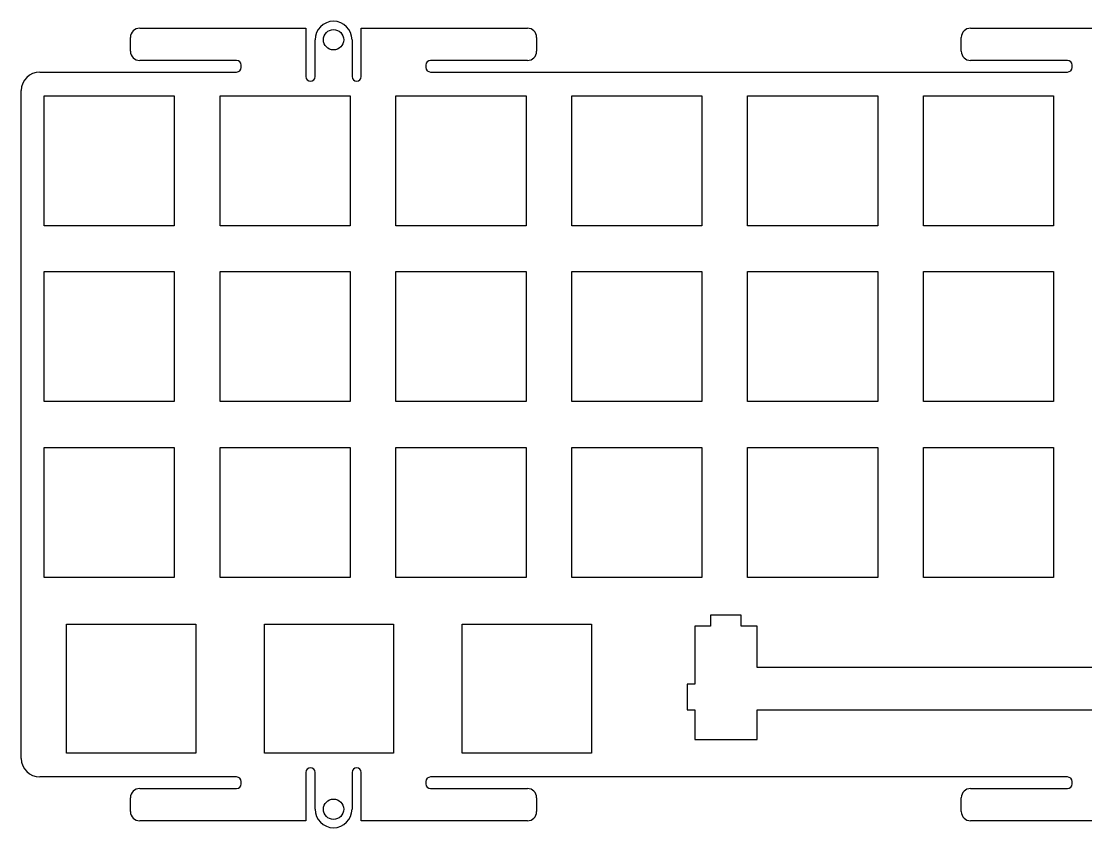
# Model space of a CAD drawing. Header units: millimetres. Extents: x -287 to -39, y 68 to 156.
# Drawn here: x -286.7 to -171.4, y 68.2 to 155.6 of the extents above; entities that cross this region are included whole.
import ezdxf

# ---------------------------------------------------------------- set-up
doc = ezdxf.new("R2010")
doc.units = ezdxf.units.MM
for name, color, linetype in [('Shape10733', 7, 'CONTINUOUS'), ('Shape10736', 7, 'CONTINUOUS'), ('Shape10768', 7, 'CONTINUOUS'), ('Shape10769', 7, 'CONTINUOUS'), ('Shape10770', 7, 'CONTINUOUS'), ('Shape10771', 7, 'CONTINUOUS'), ('Shape10772', 7, 'CONTINUOUS'), ('Shape10773', 7, 'CONTINUOUS'), ('Shape10774', 7, 'CONTINUOUS'), ('Shape10775', 7, 'CONTINUOUS'), ('Shape10776', 7, 'CONTINUOUS'), ('Shape10777', 7, 'CONTINUOUS'), ('Shape10778', 7, 'CONTINUOUS'), ('Shape10779', 7, 'CONTINUOUS'), ('Shape10780', 7, 'CONTINUOUS'), ('Shape10781', 7, 'CONTINUOUS'), ('Shape10782', 7, 'CONTINUOUS'), ('Shape10783', 7, 'CONTINUOUS'), ('Shape10784', 7, 'CONTINUOUS'), ('Shape10785', 7, 'CONTINUOUS'), ('Shape10786', 7, 'CONTINUOUS'), ('Shape10787', 7, 'CONTINUOUS'), ('Shape10788', 7, 'CONTINUOUS'), ('Shape10789', 7, 'CONTINUOUS'), ('Shape10790', 7, 'CONTINUOUS'), ('Shape10791', 7, 'CONTINUOUS'), ('Shape10792', 7, 'CONTINUOUS'), ('Shape10793', 7, 'CONTINUOUS'), ('Shape10794', 7, 'CONTINUOUS'), ('Shape10795', 7, 'CONTINUOUS'), ('Shape10796', 7, 'CONTINUOUS'), ('Shape10797', 7, 'CONTINUOUS'), ('Shape10798', 7, 'CONTINUOUS'), ('Shape10799', 7, 'CONTINUOUS'), ('Shape10800', 7, 'CONTINUOUS'), ('Shape10801', 7, 'CONTINUOUS'), ('Shape10802', 7, 'CONTINUOUS'), ('Shape10803', 7, 'CONTINUOUS'), ('Shape10804', 7, 'CONTINUOUS'), ('Shape10805', 7, 'CONTINUOUS'), ('Shape10806', 7, 'CONTINUOUS'), ('Shape10807', 7, 'CONTINUOUS'), ('Shape10808', 7, 'CONTINUOUS'), ('Shape10809', 7, 'CONTINUOUS'), ('Shape10810', 7, 'CONTINUOUS'), ('Shape10811', 7, 'CONTINUOUS'), ('Shape10812', 7, 'CONTINUOUS'), ('Shape10813', 7, 'CONTINUOUS'), ('Shape10814', 7, 'CONTINUOUS'), ('Shape10815', 7, 'CONTINUOUS'), ('Shape10816', 7, 'CONTINUOUS'), ('Shape10817', 7, 'CONTINUOUS'), ('Shape10818', 7, 'CONTINUOUS'), ('Shape10819', 7, 'CONTINUOUS'), ('Shape10820', 7, 'CONTINUOUS'), ('Shape10821', 7, 'CONTINUOUS'), ('Shape10822', 7, 'CONTINUOUS'), ('Shape10823', 7, 'CONTINUOUS'), ('Shape10824', 7, 'CONTINUOUS'), ('Shape10825', 7, 'CONTINUOUS'), ('Shape10826', 7, 'CONTINUOUS'), ('Shape10827', 7, 'CONTINUOUS'), ('Shape10828', 7, 'CONTINUOUS'), ('Shape10829', 7, 'CONTINUOUS'), ('Shape10830', 7, 'CONTINUOUS'), ('Shape10831', 7, 'CONTINUOUS'), ('Shape10832', 7, 'CONTINUOUS'), ('Shape10833', 7, 'CONTINUOUS'), ('Shape10834', 7, 'CONTINUOUS'), ('Shape10835', 7, 'CONTINUOUS'), ('Shape10836', 7, 'CONTINUOUS'), ('Shape10889', 7, 'CONTINUOUS'), ('Shape10890', 7, 'CONTINUOUS'), ('Shape10891', 7, 'CONTINUOUS'), ('Shape10892', 7, 'CONTINUOUS'), ('Shape10893', 7, 'CONTINUOUS'), ('Shape10894', 7, 'CONTINUOUS'), ('Shape10895', 7, 'CONTINUOUS'), ('Shape10896', 7, 'CONTINUOUS'), ('Shape10897', 7, 'CONTINUOUS'), ('Shape10898', 7, 'CONTINUOUS'), ('Shape10899', 7, 'CONTINUOUS'), ('Shape10900', 7, 'CONTINUOUS'), ('Shape10913', 7, 'CONTINUOUS'), ('Shape10914', 7, 'CONTINUOUS'), ('Shape10915', 7, 'CONTINUOUS'), ('Shape10916', 7, 'CONTINUOUS'), ('Shape10937', 7, 'CONTINUOUS'), ('Shape10938', 7, 'CONTINUOUS'), ('Shape10939', 7, 'CONTINUOUS'), ('Shape10940', 7, 'CONTINUOUS'), ('Shape10941', 7, 'CONTINUOUS'), ('Shape10942', 7, 'CONTINUOUS'), ('Shape10943', 7, 'CONTINUOUS'), ('Shape10944', 7, 'CONTINUOUS'), ('Shape10945', 7, 'CONTINUOUS'), ('Shape10946', 7, 'CONTINUOUS'), ('Shape10947', 7, 'CONTINUOUS'), ('Shape10948', 7, 'CONTINUOUS'), ('Shape10949', 7, 'CONTINUOUS'), ('Shape10950', 7, 'CONTINUOUS'), ('Shape10951', 7, 'CONTINUOUS'), ('Shape10952', 7, 'CONTINUOUS'), ('Shape10961', 7, 'CONTINUOUS'), ('Shape10962', 7, 'CONTINUOUS'), ('Shape10963', 7, 'CONTINUOUS'), ('Shape10964', 7, 'CONTINUOUS'), ('Shape10965', 7, 'CONTINUOUS'), ('Shape10966', 7, 'CONTINUOUS'), ('Shape10967', 7, 'CONTINUOUS'), ('Shape10968', 7, 'CONTINUOUS'), ('Shape10969', 7, 'CONTINUOUS'), ('Shape10970', 7, 'CONTINUOUS'), ('Shape10971', 7, 'CONTINUOUS'), ('Shape10972', 7, 'CONTINUOUS'), ('Shape10973', 7, 'CONTINUOUS'), ('Shape10974', 7, 'CONTINUOUS'), ('Shape10975', 7, 'CONTINUOUS'), ('Shape10976', 7, 'CONTINUOUS'), ('Shape10977', 7, 'CONTINUOUS'), ('Shape10978', 7, 'CONTINUOUS'), ('Shape10979', 7, 'CONTINUOUS'), ('Shape11003', 7, 'CONTINUOUS'), ('Shape11004', 7, 'CONTINUOUS'), ('Shape11005', 7, 'CONTINUOUS'), ('Shape11006', 7, 'CONTINUOUS'), ('Shape11027', 7, 'CONTINUOUS'), ('Shape11028', 7, 'CONTINUOUS'), ('Shape11029', 7, 'CONTINUOUS'), ('Shape11030', 7, 'CONTINUOUS'), ('Shape11031', 7, 'CONTINUOUS'), ('Shape11032', 7, 'CONTINUOUS'), ('Shape11033', 7, 'CONTINUOUS'), ('Shape11034', 7, 'CONTINUOUS'), ('Shape11035', 7, 'CONTINUOUS'), ('Shape11036', 7, 'CONTINUOUS'), ('Shape11037', 7, 'CONTINUOUS'), ('Shape11038', 7, 'CONTINUOUS'), ('Shape11039', 7, 'CONTINUOUS'), ('Shape11040', 7, 'CONTINUOUS'), ('Shape11041', 7, 'CONTINUOUS'), ('Shape11042', 7, 'CONTINUOUS'), ('Shape11051', 7, 'CONTINUOUS'), ('Shape11052', 7, 'CONTINUOUS'), ('Shape11053', 7, 'CONTINUOUS'), ('Shape11054', 7, 'CONTINUOUS'), ('Shape11055', 7, 'CONTINUOUS'), ('Shape11056', 7, 'CONTINUOUS'), ('Shape11057', 7, 'CONTINUOUS'), ('Shape11058', 7, 'CONTINUOUS'), ('Shape11079', 7, 'CONTINUOUS'), ('Shape11080', 7, 'CONTINUOUS'), ('Shape11081', 7, 'CONTINUOUS'), ('Shape11082', 7, 'CONTINUOUS'), ('Shape11083', 7, 'CONTINUOUS'), ('Shape11084', 7, 'CONTINUOUS'), ('Shape11085', 7, 'CONTINUOUS'), ('Shape11086', 7, 'CONTINUOUS'), ('Shape11087', 7, 'CONTINUOUS'), ('Shape11088', 7, 'CONTINUOUS'), ('Shape11089', 7, 'CONTINUOUS'), ('Shape11090', 7, 'CONTINUOUS'), ('Shape11091', 7, 'CONTINUOUS'), ('Shape11092', 7, 'CONTINUOUS'), ('Shape11093', 7, 'CONTINUOUS'), ('Shape11094', 7, 'CONTINUOUS'), ('Shape11103', 7, 'CONTINUOUS'), ('Shape11104', 7, 'CONTINUOUS'), ('Shape11105', 7, 'CONTINUOUS'), ('Shape11106', 7, 'CONTINUOUS')]:
    doc.layers.add(name, color=color, linetype=linetype)

msp = doc.modelspace()

# ---------------------------------------------------------------- linework, layer by layer
at = {"layer": 'Shape10733'}
msp.add_circle((-252.864, 153.599), 1.1, dxfattribs=at)
at = {"layer": 'Shape10736'}
msp.add_circle((-252.864, 70.2006), 1.1, dxfattribs=at)
at = {"layer": 'Shape10768'}
msp.add_line((-165.864, 68.9506), (-183.864, 68.9506), dxfattribs=at)
at = {"layer": 'Shape10769'}
msp.add_arc((-183.864, 69.9506), 1, 180, -90, dxfattribs=at)
at = {"layer": 'Shape10770'}
msp.add_line((-184.864, 69.9506), (-184.864, 71.4506), dxfattribs=at)
at = {"layer": 'Shape10771'}
msp.add_arc((-183.864, 71.4506), 1, 90, 180, dxfattribs=at)
at = {"layer": 'Shape10772'}
msp.add_line((-183.864, 72.4506), (-173.364, 72.4506), dxfattribs=at)
at = {"layer": 'Shape10773'}
msp.add_arc((-173.364, 72.9506), 0.5, -90, 0, dxfattribs=at)
at = {"layer": 'Shape10774'}
msp.add_line((-172.864, 72.9506), (-172.864, 73.1997), dxfattribs=at)
at = {"layer": 'Shape10775'}
msp.add_arc((-173.364, 73.1997), 0.5, 0, 90, dxfattribs=at)
at = {"layer": 'Shape10776'}
msp.add_line((-173.364, 73.6997), (-242.364, 73.6997), dxfattribs=at)
at = {"layer": 'Shape10777'}
msp.add_arc((-242.364, 73.1997), 0.5, 90, 180, dxfattribs=at)
at = {"layer": 'Shape10778'}
msp.add_line((-242.864, 73.1997), (-242.864, 72.9506), dxfattribs=at)
at = {"layer": 'Shape10779'}
msp.add_arc((-242.364, 72.9506), 0.5, 180, -90, dxfattribs=at)
at = {"layer": 'Shape10780'}
msp.add_line((-242.364, 72.4506), (-231.864, 72.4506), dxfattribs=at)
at = {"layer": 'Shape10781'}
msp.add_arc((-231.864, 71.4506), 1, 0, 90, dxfattribs=at)
at = {"layer": 'Shape10782'}
msp.add_line((-230.864, 71.4506), (-230.864, 69.9506), dxfattribs=at)
at = {"layer": 'Shape10783'}
msp.add_arc((-231.864, 69.9506), 1, -90, 0, dxfattribs=at)
at = {"layer": 'Shape10784'}
msp.add_line((-231.864, 68.9506), (-249.864, 68.9506), dxfattribs=at)
at = {"layer": 'Shape10785'}
msp.add_line((-249.864, 68.9506), (-249.864, 74.2006), dxfattribs=at)
at = {"layer": 'Shape10786'}
msp.add_arc((-250.364, 74.2006), 0.5, 0, 180, dxfattribs=at)
at = {"layer": 'Shape10787'}
msp.add_line((-250.864, 74.2006), (-250.864, 70.2006), dxfattribs=at)
at = {"layer": 'Shape10788'}
msp.add_arc((-252.864, 70.2006), 2, 180, 0, dxfattribs=at)
at = {"layer": 'Shape10789'}
msp.add_line((-254.864, 70.2006), (-254.864, 74.2006), dxfattribs=at)
at = {"layer": 'Shape10790'}
msp.add_arc((-255.364, 74.2006), 0.5, 0, 180, dxfattribs=at)
at = {"layer": 'Shape10791'}
msp.add_line((-255.864, 74.2006), (-255.864, 68.9506), dxfattribs=at)
at = {"layer": 'Shape10792'}
msp.add_line((-255.864, 68.9506), (-273.864, 68.9506), dxfattribs=at)
at = {"layer": 'Shape10793'}
msp.add_arc((-273.864, 69.9506), 1, 180, -90, dxfattribs=at)
at = {"layer": 'Shape10794'}
msp.add_line((-274.864, 69.9506), (-274.864, 71.4506), dxfattribs=at)
at = {"layer": 'Shape10795'}
msp.add_arc((-273.864, 71.4506), 1, 90, 180, dxfattribs=at)
at = {"layer": 'Shape10796'}
msp.add_line((-273.864, 72.4506), (-263.364, 72.4506), dxfattribs=at)
at = {"layer": 'Shape10797'}
msp.add_arc((-263.364, 72.9506), 0.5, -90, 0, dxfattribs=at)
at = {"layer": 'Shape10798'}
msp.add_line((-262.864, 72.9506), (-262.864, 73.1997), dxfattribs=at)
at = {"layer": 'Shape10799'}
msp.add_arc((-263.364, 73.1997), 0.5, 0, 90, dxfattribs=at)
at = {"layer": 'Shape10800'}
msp.add_line((-263.364, 73.6997), (-284.689, 73.6997), dxfattribs=at)
at = {"layer": 'Shape10801'}
msp.add_arc((-284.689, 75.6997), 2, 180, -90, dxfattribs=at)
at = {"layer": 'Shape10802'}
msp.add_line((-286.689, 75.6997), (-286.689, 148.1), dxfattribs=at)
at = {"layer": 'Shape10803'}
msp.add_arc((-284.689, 148.1), 2, 90, 180, dxfattribs=at)
at = {"layer": 'Shape10804'}
msp.add_line((-284.689, 150.1), (-263.364, 150.1), dxfattribs=at)
at = {"layer": 'Shape10805'}
msp.add_arc((-263.364, 150.6), 0.5, -90, 0, dxfattribs=at)
at = {"layer": 'Shape10806'}
msp.add_line((-262.864, 150.6), (-262.864, 150.849), dxfattribs=at)
at = {"layer": 'Shape10807'}
msp.add_arc((-263.364, 150.849), 0.5, 0, 90, dxfattribs=at)
at = {"layer": 'Shape10808'}
msp.add_line((-263.364, 151.349), (-273.864, 151.349), dxfattribs=at)
at = {"layer": 'Shape10809'}
msp.add_arc((-273.864, 152.349), 1, 180, -90, dxfattribs=at)
at = {"layer": 'Shape10810'}
msp.add_line((-274.864, 152.349), (-274.864, 153.849), dxfattribs=at)
at = {"layer": 'Shape10811'}
msp.add_arc((-273.864, 153.849), 1, 90, 180, dxfattribs=at)
at = {"layer": 'Shape10812'}
msp.add_line((-273.864, 154.849), (-255.864, 154.849), dxfattribs=at)
at = {"layer": 'Shape10813'}
msp.add_line((-255.864, 154.849), (-255.864, 149.599), dxfattribs=at)
at = {"layer": 'Shape10814'}
msp.add_arc((-255.364, 149.599), 0.5, 180, 0, dxfattribs=at)
at = {"layer": 'Shape10815'}
msp.add_line((-254.864, 149.599), (-254.864, 153.599), dxfattribs=at)
at = {"layer": 'Shape10816'}
msp.add_arc((-252.864, 153.599), 2, 0, 180, dxfattribs=at)
at = {"layer": 'Shape10817'}
msp.add_line((-250.864, 153.599), (-250.864, 149.599), dxfattribs=at)
at = {"layer": 'Shape10818'}
msp.add_arc((-250.364, 149.599), 0.5, 180, 0, dxfattribs=at)
at = {"layer": 'Shape10819'}
msp.add_line((-249.864, 149.599), (-249.864, 154.849), dxfattribs=at)
at = {"layer": 'Shape10820'}
msp.add_line((-249.864, 154.849), (-231.864, 154.849), dxfattribs=at)
at = {"layer": 'Shape10821'}
msp.add_arc((-231.864, 153.849), 1, 0, 90, dxfattribs=at)
at = {"layer": 'Shape10822'}
msp.add_line((-230.864, 153.849), (-230.864, 152.349), dxfattribs=at)
at = {"layer": 'Shape10823'}
msp.add_arc((-231.864, 152.349), 1, -90, 0, dxfattribs=at)
at = {"layer": 'Shape10824'}
msp.add_line((-231.864, 151.349), (-242.364, 151.349), dxfattribs=at)
at = {"layer": 'Shape10825'}
msp.add_arc((-242.364, 150.849), 0.5, 90, 180, dxfattribs=at)
at = {"layer": 'Shape10826'}
msp.add_line((-242.864, 150.849), (-242.864, 150.6), dxfattribs=at)
at = {"layer": 'Shape10827'}
msp.add_arc((-242.364, 150.6), 0.5, 180, -90, dxfattribs=at)
at = {"layer": 'Shape10828'}
msp.add_line((-242.364, 150.1), (-173.364, 150.1), dxfattribs=at)
at = {"layer": 'Shape10829'}
msp.add_arc((-173.364, 150.6), 0.5, -90, 0, dxfattribs=at)
at = {"layer": 'Shape10830'}
msp.add_line((-172.864, 150.6), (-172.864, 150.849), dxfattribs=at)
at = {"layer": 'Shape10831'}
msp.add_arc((-173.364, 150.849), 0.5, 0, 90, dxfattribs=at)
at = {"layer": 'Shape10832'}
msp.add_line((-173.364, 151.349), (-183.864, 151.349), dxfattribs=at)
at = {"layer": 'Shape10833'}
msp.add_arc((-183.864, 152.349), 1, 180, -90, dxfattribs=at)
at = {"layer": 'Shape10834'}
msp.add_line((-184.864, 152.349), (-184.864, 153.849), dxfattribs=at)
at = {"layer": 'Shape10835'}
msp.add_arc((-183.864, 153.849), 1, 90, 180, dxfattribs=at)
at = {"layer": 'Shape10836'}
msp.add_line((-183.864, 154.849), (-165.864, 154.849), dxfattribs=at)
at = {"layer": 'Shape10889'}
msp.add_line((-281.784, 90.2747), (-267.784, 90.2747), dxfattribs=at)
at = {"layer": 'Shape10890'}
msp.add_line((-267.784, 90.2747), (-267.784, 76.2747), dxfattribs=at)
at = {"layer": 'Shape10891'}
msp.add_line((-267.784, 76.2747), (-281.784, 76.2747), dxfattribs=at)
at = {"layer": 'Shape10892'}
msp.add_line((-281.784, 76.2747), (-281.784, 90.2747), dxfattribs=at)
at = {"layer": 'Shape10893'}
msp.add_line((-246.353, 76.2747), (-260.353, 76.2747), dxfattribs=at)
at = {"layer": 'Shape10894'}
msp.add_line((-260.353, 76.2747), (-260.353, 90.2747), dxfattribs=at)
at = {"layer": 'Shape10895'}
msp.add_line((-260.353, 90.2747), (-246.353, 90.2747), dxfattribs=at)
at = {"layer": 'Shape10896'}
msp.add_line((-246.353, 90.2747), (-246.353, 76.2747), dxfattribs=at)
at = {"layer": 'Shape10897'}
msp.add_line((-224.922, 76.2747), (-238.922, 76.2747), dxfattribs=at)
at = {"layer": 'Shape10898'}
msp.add_line((-238.922, 76.2747), (-238.922, 90.2747), dxfattribs=at)
at = {"layer": 'Shape10899'}
msp.add_line((-238.922, 90.2747), (-224.922, 90.2747), dxfattribs=at)
at = {"layer": 'Shape10900'}
msp.add_line((-224.922, 90.2747), (-224.922, 76.2747), dxfattribs=at)
at = {"layer": 'Shape10913'}
msp.add_line((-265.164, 133.425), (-265.164, 147.525), dxfattribs=at)
at = {"layer": 'Shape10914'}
msp.add_line((-265.164, 147.525), (-251.064, 147.525), dxfattribs=at)
at = {"layer": 'Shape10915'}
msp.add_line((-251.064, 147.525), (-251.064, 133.425), dxfattribs=at)
at = {"layer": 'Shape10916'}
msp.add_line((-251.064, 133.425), (-265.164, 133.425), dxfattribs=at)
at = {"layer": 'Shape10937'}
msp.add_line((-227.064, 133.425), (-227.064, 147.525), dxfattribs=at)
at = {"layer": 'Shape10938'}
msp.add_line((-227.064, 147.525), (-212.964, 147.525), dxfattribs=at)
at = {"layer": 'Shape10939'}
msp.add_line((-212.964, 147.525), (-212.964, 133.425), dxfattribs=at)
at = {"layer": 'Shape10940'}
msp.add_line((-212.964, 133.425), (-227.064, 133.425), dxfattribs=at)
at = {"layer": 'Shape10941'}
msp.add_line((-174.864, 133.425), (-188.964, 133.425), dxfattribs=at)
at = {"layer": 'Shape10942'}
msp.add_line((-188.964, 133.425), (-188.964, 147.525), dxfattribs=at)
at = {"layer": 'Shape10943'}
msp.add_line((-188.964, 147.525), (-174.864, 147.525), dxfattribs=at)
at = {"layer": 'Shape10944'}
msp.add_line((-174.864, 147.525), (-174.864, 133.425), dxfattribs=at)
at = {"layer": 'Shape10945'}
msp.add_line((-232.014, 147.525), (-232.014, 133.425), dxfattribs=at)
at = {"layer": 'Shape10946'}
msp.add_line((-232.014, 133.425), (-246.114, 133.425), dxfattribs=at)
at = {"layer": 'Shape10947'}
msp.add_line((-246.114, 133.425), (-246.114, 147.525), dxfattribs=at)
at = {"layer": 'Shape10948'}
msp.add_line((-246.114, 147.525), (-232.014, 147.525), dxfattribs=at)
at = {"layer": 'Shape10949'}
msp.add_line((-193.914, 147.525), (-193.914, 133.425), dxfattribs=at)
at = {"layer": 'Shape10950'}
msp.add_line((-193.914, 133.425), (-208.014, 133.425), dxfattribs=at)
at = {"layer": 'Shape10951'}
msp.add_line((-208.014, 133.425), (-208.014, 147.525), dxfattribs=at)
at = {"layer": 'Shape10952'}
msp.add_line((-208.014, 147.525), (-193.914, 147.525), dxfattribs=at)
at = {"layer": 'Shape10961'}
msp.add_line((-270.114, 133.425), (-284.214, 133.425), dxfattribs=at)
at = {"layer": 'Shape10962'}
msp.add_line((-284.214, 133.425), (-284.214, 147.525), dxfattribs=at)
at = {"layer": 'Shape10963'}
msp.add_line((-284.214, 147.525), (-270.114, 147.525), dxfattribs=at)
at = {"layer": 'Shape10964'}
msp.add_line((-270.114, 147.525), (-270.114, 133.425), dxfattribs=at)
at = {"layer": 'Shape10965'}
msp.add_line((-214.566, 83.7735), (-214.566, 80.9748), dxfattribs=at)
at = {"layer": 'Shape10966'}
msp.add_line((-169.865, 85.5747), (-206.991, 85.5747), dxfattribs=at)
at = {"layer": 'Shape10967'}
msp.add_line((-206.991, 85.5747), (-206.991, 90.0436), dxfattribs=at)
at = {"layer": 'Shape10968'}
msp.add_line((-206.991, 90.0436), (-208.715, 90.0436), dxfattribs=at)
at = {"layer": 'Shape10969'}
msp.add_line((-208.715, 90.0436), (-208.715, 91.2439), dxfattribs=at)
at = {"layer": 'Shape10970'}
msp.add_line((-208.715, 91.2439), (-212.016, 91.2439), dxfattribs=at)
at = {"layer": 'Shape10971'}
msp.add_line((-212.016, 91.2439), (-212.016, 90.0436), dxfattribs=at)
at = {"layer": 'Shape10972'}
msp.add_line((-212.016, 90.0436), (-213.741, 90.0436), dxfattribs=at)
at = {"layer": 'Shape10973'}
msp.add_line((-213.741, 90.0436), (-213.741, 83.7735), dxfattribs=at)
at = {"layer": 'Shape10974'}
msp.add_line((-213.741, 83.7735), (-214.566, 83.7735), dxfattribs=at)
at = {"layer": 'Shape10975'}
msp.add_line((-214.566, 80.9748), (-213.741, 80.9748), dxfattribs=at)
at = {"layer": 'Shape10976'}
msp.add_line((-213.741, 80.9748), (-213.741, 77.7446), dxfattribs=at)
at = {"layer": 'Shape10977'}
msp.add_line((-213.741, 77.7446), (-206.991, 77.7446), dxfattribs=at)
at = {"layer": 'Shape10978'}
msp.add_line((-206.991, 77.7446), (-206.991, 80.9748), dxfattribs=at)
at = {"layer": 'Shape10979'}
msp.add_line((-206.991, 80.9748), (-169.865, 80.9748), dxfattribs=at)
at = {"layer": 'Shape11003'}
msp.add_line((-265.164, 114.375), (-265.164, 128.475), dxfattribs=at)
at = {"layer": 'Shape11004'}
msp.add_line((-265.164, 128.475), (-251.064, 128.475), dxfattribs=at)
at = {"layer": 'Shape11005'}
msp.add_line((-251.064, 128.475), (-251.064, 114.375), dxfattribs=at)
at = {"layer": 'Shape11006'}
msp.add_line((-251.064, 114.375), (-265.164, 114.375), dxfattribs=at)
at = {"layer": 'Shape11027'}
msp.add_line((-227.064, 114.375), (-227.064, 128.475), dxfattribs=at)
at = {"layer": 'Shape11028'}
msp.add_line((-227.064, 128.475), (-212.964, 128.475), dxfattribs=at)
at = {"layer": 'Shape11029'}
msp.add_line((-212.964, 128.475), (-212.964, 114.375), dxfattribs=at)
at = {"layer": 'Shape11030'}
msp.add_line((-212.964, 114.375), (-227.064, 114.375), dxfattribs=at)
at = {"layer": 'Shape11031'}
msp.add_line((-174.864, 114.375), (-188.964, 114.375), dxfattribs=at)
at = {"layer": 'Shape11032'}
msp.add_line((-188.964, 114.375), (-188.964, 128.475), dxfattribs=at)
at = {"layer": 'Shape11033'}
msp.add_line((-188.964, 128.475), (-174.864, 128.475), dxfattribs=at)
at = {"layer": 'Shape11034'}
msp.add_line((-174.864, 128.475), (-174.864, 114.375), dxfattribs=at)
at = {"layer": 'Shape11035'}
msp.add_line((-232.014, 128.475), (-232.014, 114.375), dxfattribs=at)
at = {"layer": 'Shape11036'}
msp.add_line((-232.014, 114.375), (-246.114, 114.375), dxfattribs=at)
at = {"layer": 'Shape11037'}
msp.add_line((-246.114, 114.375), (-246.114, 128.475), dxfattribs=at)
at = {"layer": 'Shape11038'}
msp.add_line((-246.114, 128.475), (-232.014, 128.475), dxfattribs=at)
at = {"layer": 'Shape11039'}
msp.add_line((-193.914, 128.475), (-193.914, 114.375), dxfattribs=at)
at = {"layer": 'Shape11040'}
msp.add_line((-193.914, 114.375), (-208.014, 114.375), dxfattribs=at)
at = {"layer": 'Shape11041'}
msp.add_line((-208.014, 114.375), (-208.014, 128.475), dxfattribs=at)
at = {"layer": 'Shape11042'}
msp.add_line((-208.014, 128.475), (-193.914, 128.475), dxfattribs=at)
at = {"layer": 'Shape11051'}
msp.add_line((-270.114, 114.375), (-284.214, 114.375), dxfattribs=at)
at = {"layer": 'Shape11052'}
msp.add_line((-284.214, 114.375), (-284.214, 128.475), dxfattribs=at)
at = {"layer": 'Shape11053'}
msp.add_line((-284.214, 128.475), (-270.114, 128.475), dxfattribs=at)
at = {"layer": 'Shape11054'}
msp.add_line((-270.114, 128.475), (-270.114, 114.375), dxfattribs=at)
at = {"layer": 'Shape11055'}
msp.add_line((-265.164, 95.3247), (-265.164, 109.425), dxfattribs=at)
at = {"layer": 'Shape11056'}
msp.add_line((-265.164, 109.425), (-251.064, 109.425), dxfattribs=at)
at = {"layer": 'Shape11057'}
msp.add_line((-251.064, 109.425), (-251.064, 95.3247), dxfattribs=at)
at = {"layer": 'Shape11058'}
msp.add_line((-251.064, 95.3247), (-265.164, 95.3247), dxfattribs=at)
at = {"layer": 'Shape11079'}
msp.add_line((-227.064, 95.3247), (-227.064, 109.425), dxfattribs=at)
at = {"layer": 'Shape11080'}
msp.add_line((-227.064, 109.425), (-212.964, 109.425), dxfattribs=at)
at = {"layer": 'Shape11081'}
msp.add_line((-212.964, 109.425), (-212.964, 95.3247), dxfattribs=at)
at = {"layer": 'Shape11082'}
msp.add_line((-212.964, 95.3247), (-227.064, 95.3247), dxfattribs=at)
at = {"layer": 'Shape11083'}
msp.add_line((-174.864, 95.3247), (-188.964, 95.3247), dxfattribs=at)
at = {"layer": 'Shape11084'}
msp.add_line((-188.964, 95.3247), (-188.964, 109.425), dxfattribs=at)
at = {"layer": 'Shape11085'}
msp.add_line((-188.964, 109.425), (-174.864, 109.425), dxfattribs=at)
at = {"layer": 'Shape11086'}
msp.add_line((-174.864, 109.425), (-174.864, 95.3247), dxfattribs=at)
at = {"layer": 'Shape11087'}
msp.add_line((-232.014, 109.425), (-232.014, 95.3247), dxfattribs=at)
at = {"layer": 'Shape11088'}
msp.add_line((-232.014, 95.3247), (-246.114, 95.3247), dxfattribs=at)
at = {"layer": 'Shape11089'}
msp.add_line((-246.114, 95.3247), (-246.114, 109.425), dxfattribs=at)
at = {"layer": 'Shape11090'}
msp.add_line((-246.114, 109.425), (-232.014, 109.425), dxfattribs=at)
at = {"layer": 'Shape11091'}
msp.add_line((-193.914, 109.425), (-193.914, 95.3247), dxfattribs=at)
at = {"layer": 'Shape11092'}
msp.add_line((-193.914, 95.3247), (-208.014, 95.3247), dxfattribs=at)
at = {"layer": 'Shape11093'}
msp.add_line((-208.014, 95.3247), (-208.014, 109.425), dxfattribs=at)
at = {"layer": 'Shape11094'}
msp.add_line((-208.014, 109.425), (-193.914, 109.425), dxfattribs=at)
at = {"layer": 'Shape11103'}
msp.add_line((-270.114, 95.3247), (-284.214, 95.3247), dxfattribs=at)
at = {"layer": 'Shape11104'}
msp.add_line((-284.214, 95.3247), (-284.214, 109.425), dxfattribs=at)
at = {"layer": 'Shape11105'}
msp.add_line((-284.214, 109.425), (-270.114, 109.425), dxfattribs=at)
at = {"layer": 'Shape11106'}
msp.add_line((-270.114, 109.425), (-270.114, 95.3247), dxfattribs=at)

doc.saveas('drawing.dxf')
